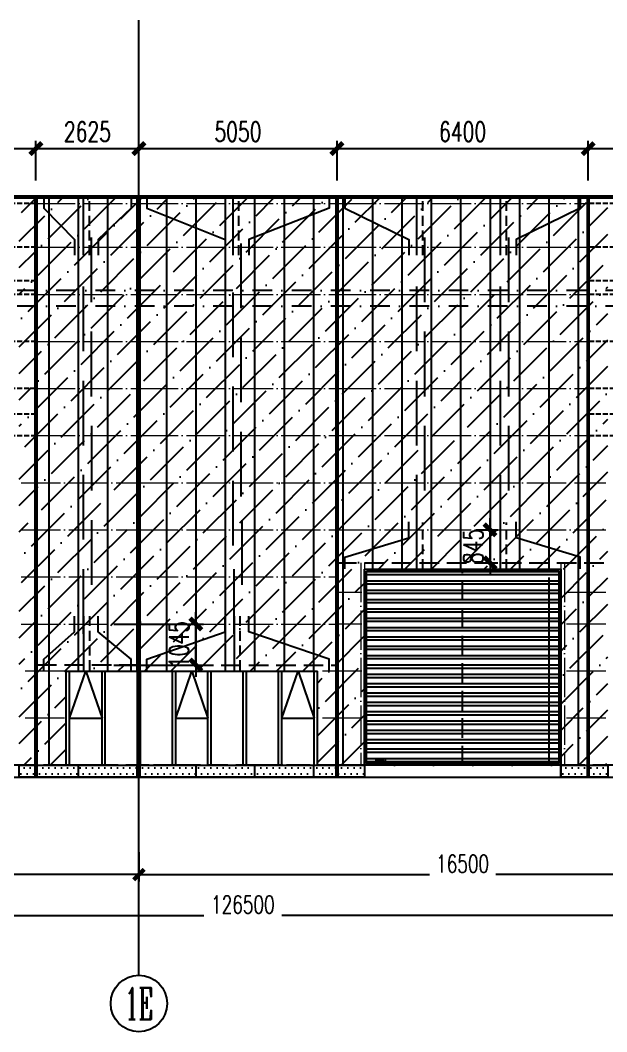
# Model space of a CAD drawing. Extents: x -2072575 to 87763, y -155913 to 742026.
# Drawn here: x -1828023 to -1813073, y 501003 to 526778 of the extents above; entities that cross this region are included whole.
import ezdxf
from ezdxf.enums import TextEntityAlignment as Align

# ---------------------------------------------------------------- set-up
doc = ezdxf.new("R2010")
doc.units = 0
doc.header["$LTSCALE"] = 1000
for name, pattern in [('20剖面图$0$DASH', [0.35, 0.25, -0.1]), ('__DASH', [0.35, 0.25, -0.1]), ('CENTER', [2, 1.25, -0.25, 0.25, -0.25]), ('DASHDOT', [1, 0.5, -0.25, 0, -0.25]), ('DASHED', [0.75, 0.5, -0.25]), ('DOT', [0.25, 0, -0.25]), ('DOTE', [2.42, 2, -0.2, 0.02, -0.2]), ('HIDDEN2', [0.1875, 0.125, -0.0625])]:
    doc.linetypes.add(name, pattern=pattern)
doc.layers.get('Defpoints').update_dxf_attribs({"color": 210})
for name, color, linetype in [('!ZN1-填充-8', 8, 'Continuous'), ('!ZN3-玻璃幕墙-4', 4, 'Continuous'), ('!ZN5-铝材断面-6', 6, 'Continuous'), ('12圆钢+30钢套管撑杆', 3, 'Continuous'), ('12圆钢斜拉条', 30, 'Continuous'), ('12圆钢直拉条', 22, 'Continuous'), ('250×150×4.5×8 H型钢', 3, 'HIDDEN2'), ('3符号', 3, 'Continuous'), ('3铝板幕墙', 3, 'Continuous'), ('4玻璃幕墙', 4, 'Continuous'), ('60x60x5钢方管', 6, '20剖面图$0$DASH'), ('A-AXIS-DOTE', 14, 'DOTE'), ('A-AXIS-DP', 126, 'Continuous'), ('A-HATCH-2', 251, 'Continuous'), ('A-LIN-V', 9, 'Continuous'), ('A-门窗表显示尺寸', 160, 'Continuous'), ('AS-WALL', 40, 'Continuous'), ('DIM', 173, 'Continuous'), ('DOT', 8, 'DOT'), ('DOTE', 1, 'CENTER'), ('压型钢板', 23, 'Continuous')]:
    doc.layers.add(name, color=color, linetype=linetype)
for name, color, linetype, lineweight in [('A-WALL-HATCH', 8, 'Continuous', 13), ('冷弯薄壁C型钢 250x75x20x3.0', 51, 'DOTE', 0), ('梁', 4, 'Continuous', 18)]:
    doc.layers.add(name, color=color, linetype=linetype, lineweight=lineweight)
doc.styles.add('_TCH_AXIS', font='COMPLEX', dxfattribs={"bigfont": 'GBCBIG'})
doc.styles.add('A-STANDARD', font='SIMPLEX', dxfattribs={"bigfont": 'GBCBIG'})
doc.styles.add('DHTEXT-1', font='romans.shx', dxfattribs={"width": 0.7, "bigfont": 'chinese.shx'})
doc.dimstyles.new('ZN180', dxfattribs={"dimscale": 180, "dimtxt": 2.5, "dimasz": 1.5, "dimexe": 1, "dimexo": 2, "dimgap": 0.9, "dimtad": 1, "dimdec": 0, "dimdsep": 46, "dimtxsty": 'DHTEXT-1', "dimblk": 'ARCHTICK', "dimcen": 2.5, "dimclrd": 173, "dimclre": 173, "dimclrt": 7, "dimazin": 2, "dimtfac": 1, "dimtdec": 0, "dimtix": 1, "dimtmove": 2, "dimatfit": 3, "dimfxl": 0, "dimarcsym": 0})
doc.dimstyles.new('ZN200', dxfattribs={"dimscale": 200, "dimtxt": 2.5, "dimasz": 1.5, "dimexe": 1, "dimexo": 2, "dimgap": 0.9, "dimtad": 1, "dimdec": 0, "dimdsep": 46, "dimtxsty": 'DHTEXT-1', "dimblk": 'ARCHTICK', "dimcen": 2.5, "dimclrd": 173, "dimclre": 173, "dimclrt": 7, "dimazin": 2, "dimtfac": 1, "dimtdec": 0, "dimtix": 1, "dimtmove": 2, "dimatfit": 3, "dimfxl": 0, "dimtolj": 1, "dimtzin": 0, "dimarcsym": 0})
pattern_1 = [(0, (1884997.87, -507792.86), (79.375, 158.75), [0, -158.75])]

# ---------------------------------------------------------------- blocks, each defined once
blk = doc.blocks.new('_ArchTick')
at = {"color": 0, "linetype": 'ByBlock', "const_width": 0.4}
blk.add_lwpolyline([(-0.5, -0.5), (0.5, 0.5)], dxfattribs=at)
blk = doc.blocks.new('*D84')
at = {"layer": 'Defpoints', "color": 0, "ltscale": 1800, "transparency": 16777216}
for p in [(-600, -1855), (125900, -1855), (125900, -3824)]:
    blk.add_point(p, dxfattribs=at)
at = {"layer": 'DIM', "color": 173, "linetype": 'ByBlock', "lineweight": -2, "ltscale": 1800, "transparency": 16777216}
for p, q in [((-600, -2215), (-600, -4004)), ((125900, -2215), (125900, -4004)), ((-600, -3824), (61655, -3824)), ((125900, -3824), (63644, -3824))]:
    blk.add_line(p, q, dxfattribs=at)
at = {"layer": 'DIM', "color": 173, "lineweight": -2, "ltscale": 1800, "transparency": 16777216, "xscale": 270, "yscale": 270, "zscale": 270, "rotation": 180}
blk.add_blockref('_ArchTick', (-600, -3824), dxfattribs=at)
at = {"layer": 'DIM', "color": 173, "lineweight": -2, "ltscale": 1800, "transparency": 16777216, "xscale": 270, "yscale": 270, "zscale": 270}
blk.add_blockref('_ArchTick', (125900, -3824), dxfattribs=at)
at = {"layer": 'DIM', "color": 7, "ltscale": 1800, "transparency": 16777216, "insert": (62650, -3549), "char_height": 450, "attachment_point": 5, "style": 'DHTEXT-1'}
blk.add_mtext('126500', dxfattribs=at)
blk = doc.blocks.new('*D89')
at = {"layer": 'Defpoints', "color": 0, "ltscale": 1800, "transparency": 16777216}
for p in [(43500, -1855), (60000, -1855), (60000, -2784)]:
    blk.add_point(p, dxfattribs=at)
at = {"layer": 'DIM', "color": 173, "linetype": 'ByBlock', "lineweight": -2, "ltscale": 1800, "transparency": 16777216}
for p, q in [((43500, -2215), (43500, -2964)), ((60000, -2215), (60000, -2964)), ((43500, -2784), (50906, -2784)), ((60000, -2784), (52595, -2784))]:
    blk.add_line(p, q, dxfattribs=at)
at = {"layer": 'DIM', "color": 173, "lineweight": -2, "ltscale": 1800, "transparency": 16777216, "xscale": 270, "yscale": 270, "zscale": 270, "rotation": 180}
blk.add_blockref('_ArchTick', (43500, -2784), dxfattribs=at)
at = {"layer": 'DIM', "color": 173, "lineweight": -2, "ltscale": 1800, "transparency": 16777216, "xscale": 270, "yscale": 270, "zscale": 270}
blk.add_blockref('_ArchTick', (60000, -2784), dxfattribs=at)
at = {"layer": 'DIM', "color": 7, "ltscale": 1800, "transparency": 16777216, "insert": (51750, -2509), "char_height": 450, "attachment_point": 5, "style": 'DHTEXT-1'}
blk.add_mtext('16500', dxfattribs=at)
blk = doc.blocks.new('*D90')
at = {"layer": 'Defpoints', "color": 0, "ltscale": 1800, "transparency": 16777216}
for p in [(60000, -1855), (76500, -1855), (76500, -2784)]:
    blk.add_point(p, dxfattribs=at)
at = {"layer": 'DIM', "color": 173, "linetype": 'ByBlock', "lineweight": -2, "ltscale": 1800, "transparency": 16777216}
for p, q in [((60000, -2215), (60000, -2964)), ((76500, -2215), (76500, -2964)), ((60000, -2784), (67406, -2784)), ((76500, -2784), (69095, -2784))]:
    blk.add_line(p, q, dxfattribs=at)
at = {"layer": 'DIM', "color": 173, "lineweight": -2, "ltscale": 1800, "transparency": 16777216, "xscale": 270, "yscale": 270, "zscale": 270, "rotation": 180}
blk.add_blockref('_ArchTick', (60000, -2784), dxfattribs=at)
at = {"layer": 'DIM', "color": 173, "lineweight": -2, "ltscale": 1800, "transparency": 16777216, "xscale": 270, "yscale": 270, "zscale": 270}
blk.add_blockref('_ArchTick', (76500, -2784), dxfattribs=at)
at = {"layer": 'DIM', "color": 7, "ltscale": 1800, "transparency": 16777216, "insert": (68250, -2509), "char_height": 450, "attachment_point": 5, "style": 'DHTEXT-1'}
blk.add_mtext('16500', dxfattribs=at)
blk = doc.blocks.new('卓越-轴号')
blk.add_circle((0, 0), 4)
at = {"color": 0, "style": '_TCH_AXIS', "width": 1.041667, "flags": 8}
blk.add_attdef('A', text='', height=4.48, dxfattribs=at).set_placement((-2, -2.24), (2, -2.24), align=Align.FIT)
blk = doc.blocks.new('20250915090950')
at = {"layer": '!ZN1-填充-8'}
h = blk.add_hatch(dxfattribs=at)
h.set_pattern_fill('ANSI36', color=252, scale=300, style=0)
h.set_pattern_definition([(45, (1875021.75, -503214.68), (252.5697, 926.08891), [1190.625, -238.125, 0, -238.125])])
h.paths.add_polyline_path([(56950, 0), (60450, 0), (64550, 0), (58150, 0), (58150, 2400), (64550, 2400), (64550, 0), (65750, 0), (65750, 5000), (70750, 5000), (70750, 0), (71950, 0), (71950, 14450), (56950, 14450)])
h = blk.add_hatch(dxfattribs=at)
h.set_pattern_fill('DOTS', color=252, scale=100, style=0)
h.set_pattern_definition(pattern_1)
h.paths.add_polyline_path([(56950, 0), (65750, 0), (65750, -300), (56950, -300)])
h = blk.add_hatch(dxfattribs=at)
h.set_pattern_fill('DOTS', color=252, scale=100, style=0)
h.set_pattern_definition(pattern_1)
h.paths.add_polyline_path([(70750, 0), (71950, 0), (71950, -300), (70750, -300)])
at = {"layer": 'A-HATCH-2'}
h = blk.add_hatch(dxfattribs=at)
h.set_pattern_fill('ANSI32', color=256, scale=50, angle=45)
h.set_pattern_definition([(180, (1709230.16, -517237.45), (-1e-14, -238.125), []), (180, (1709150.8, -517158.08), (-1e-14, -238.125), [])])
h.paths.add_polyline_path([(65800, 4950), (70700, 4950), (70700, 50), (65800, 50)])
at = {"layer": '!ZN3-玻璃幕墙-4', "color": 252, "ltscale": 10}
for points in [[(58230, 1200), (58645, 2400), (59060, 1200)], [(60940, 1200), (61350, 2400), (61760, 1200)], [(63640, 1200), (64055, 2400), (64470, 1200)]]:
    blk.add_lwpolyline(points, dxfattribs=at)
at = {"layer": '3铝板幕墙', "color": 252, "ltscale": 2000}
for p, q in [((58450, 0), (58450, -300)), ((59950, 0), (59950, -300)), ((61450, 0), (61450, -300)), ((62950, 0), (62950, -300)), ((64450, 0), (64450, -300))]:
    blk.add_line(p, q, dxfattribs=at)
for points in [[(56950, 0), (65750, 0), (65750, -300), (56950, -300)], [(70750, 0), (71950, 0), (71950, -300), (70750, -300)]]:
    blk.add_lwpolyline(points, close=True, dxfattribs=at)
at = {"layer": '4玻璃幕墙', "color": 252, "ltscale": 1.5}
for p, q in [((58150, 0), (58150, 2400)), ((58150, 2400), (64550, 2400)), ((58230, 0), (58230, 2400)), ((59060, 0), (59060, 2400)), ((59140, 0), (59140, 2400)), ((59960, 0), (59960, 2400)), ((60040, 0), (60040, 2400)), ((60860, 0), (60860, 2400)), ((60940, 0), (60940, 2400)), ((61760, 0), (61760, 2400)), ((61840, 0), (61840, 2400)), ((62660, 0), (62660, 2400)), ((62740, 0), (62740, 2400)), ((63560, 0), (63560, 2400)), ((63640, 0), (63640, 2400)), ((64470, 0), (64470, 2400)), ((64550, 0), (64550, 2400)), ((58230, 1200), (59060, 1200)), ((60940, 1200), (61760, 1200)), ((63640, 1200), (64470, 1200)), ((58150, 0), (64550, 0))]:
    blk.add_line(p, q, dxfattribs=at)
at = {"layer": 'A-AXIS-DOTE', "linetype": '__DASH', "ltscale": 2}
blk.add_line((68250, 0), (68250, 5000), dxfattribs=at)
at = {"layer": 'A-LIN-V', "color": 252}
for p, q in [((109900, 14500), (-600, 14500)), ((110000, 14450), (-600, 14450)), ((65750, 0), (65750, -300)), ((70750, 0), (70750, -300))]:
    blk.add_line(p, q, dxfattribs=at)
blk.add_lwpolyline([(65750, 5000), (70750, 5000), (70750, 0), (65750, 0)], close=True, dxfattribs=at)
at = {"layer": 'A-WALL-HATCH'}
blk.add_line((64550, 0), (57470, 0), dxfattribs=at)
at = {"layer": 'A-门窗表显示尺寸', "color": 252}
blk.add_lwpolyline([(65800, 4950), (70700, 4950), (70700, 50), (65800, 50)], close=True, dxfattribs=at)
at = {"layer": '压型钢板', "color": 252, "ltscale": 10}
for p, q in [((57700, 14500), (57700, 0)), ((58450, 14500), (58450, 2400)), ((59200, 14500), (59200, 2400)), ((59950, 14500), (59950, 2400)), ((60700, 14500), (60700, 2400)), ((61450, 14500), (61450, 2400)), ((62200, 14500), (62200, 2400)), ((62950, 14500), (62950, 2400)), ((63700, 14500), (63700, 2400)), ((64450, 14500), (64450, 2400)), ((65200, 14500), (65200, 0)), ((65950, 14500), (65950, 5000)), ((66700, 14500), (66700, 5000)), ((67450, 14500), (67450, 5000)), ((68200, 14500), (68200, 5000)), ((68950, 14500), (68950, 5000)), ((69700, 14500), (69700, 5000)), ((70450, 14500), (70450, 5000)), ((71200, 14500), (71200, 0)), ((70450, 4783), (70450, 0))]:
    blk.add_line(p, q, dxfattribs=at)
at = {"layer": 'A-门窗表显示尺寸', "color": 252, "style": 'A-STANDARD', "width": 0.705882}
blk.add_text('JLM5050', height=59.5, dxfattribs=at).set_placement((66000, 80))
blk = doc.blocks.new('A$C79cc59f2')
at = {"layer": '3铝板幕墙', "ltscale": 1000}
blk.add_blockref('20250915090950', (0, 0), dxfattribs=at)
blk = doc.blocks.new('*D3409')
at = {"layer": 'Defpoints', "color": 0, "ltscale": 10, "transparency": 16777216}
for p in [(-1811123, 523507), (-1813548, 522293), (-1811123, 522293)]:
    blk.add_point(p, dxfattribs=at)
at = {"layer": 'DIM', "color": 173, "linetype": 'ByBlock', "lineweight": -2, "ltscale": 10, "transparency": 16777216}
for p, q in [((-1813548, 522693), (-1813548, 523707)), ((-1813548, 523507), (-1811123, 523507)), ((-1811123, 522693), (-1811123, 523707))]:
    blk.add_line(p, q, dxfattribs=at)
at = {"layer": 'DIM', "color": 173, "lineweight": -2, "ltscale": 10, "transparency": 16777216, "xscale": 300, "yscale": 300, "zscale": 300, "rotation": 180}
blk.add_blockref('_ArchTick', (-1813548, 523507), dxfattribs=at)
at = {"layer": 'DIM', "color": 173, "lineweight": -2, "ltscale": 10, "transparency": 16777216, "xscale": 300, "yscale": 300, "zscale": 300}
blk.add_blockref('_ArchTick', (-1811123, 523507), dxfattribs=at)
at = {"layer": 'DIM', "color": 7, "ltscale": 10, "transparency": 16777216, "insert": (-1812335, 523937), "char_height": 500, "attachment_point": 5, "style": 'DHTEXT-1'}
blk.add_mtext('\\A1;2425', dxfattribs=at)
blk = doc.blocks.new('*D3410')
at = {"layer": 'Defpoints', "color": 0, "ltscale": 10, "transparency": 16777216}
for p in [(-1813548, 523507), (-1819948, 522293), (-1813548, 522293)]:
    blk.add_point(p, dxfattribs=at)
at = {"layer": 'DIM', "color": 173, "linetype": 'ByBlock', "lineweight": -2, "ltscale": 10, "transparency": 16777216}
for p, q in [((-1819948, 522693), (-1819948, 523707)), ((-1819948, 523507), (-1813548, 523507)), ((-1813548, 522693), (-1813548, 523707))]:
    blk.add_line(p, q, dxfattribs=at)
at = {"layer": 'DIM', "color": 173, "lineweight": -2, "ltscale": 10, "transparency": 16777216, "xscale": 300, "yscale": 300, "zscale": 300, "rotation": 180}
blk.add_blockref('_ArchTick', (-1819948, 523507), dxfattribs=at)
at = {"layer": 'DIM', "color": 173, "lineweight": -2, "ltscale": 10, "transparency": 16777216, "xscale": 300, "yscale": 300, "zscale": 300}
blk.add_blockref('_ArchTick', (-1813548, 523507), dxfattribs=at)
at = {"layer": 'DIM', "color": 7, "ltscale": 10, "transparency": 16777216, "insert": (-1816748, 523937), "char_height": 500, "attachment_point": 5, "style": 'DHTEXT-1'}
blk.add_mtext('\\A1;6400', dxfattribs=at)
blk = doc.blocks.new('*D3411')
at = {"layer": 'Defpoints', "color": 0, "ltscale": 10, "transparency": 16777216}
for p in [(-1819948, 523507), (-1824998, 522293), (-1819948, 522293)]:
    blk.add_point(p, dxfattribs=at)
at = {"layer": 'DIM', "color": 173, "linetype": 'ByBlock', "lineweight": -2, "ltscale": 10, "transparency": 16777216}
for p, q in [((-1824998, 522693), (-1824998, 523707)), ((-1824998, 523507), (-1819948, 523507)), ((-1819948, 522693), (-1819948, 523707))]:
    blk.add_line(p, q, dxfattribs=at)
at = {"layer": 'DIM', "color": 173, "lineweight": -2, "ltscale": 10, "transparency": 16777216, "xscale": 300, "yscale": 300, "zscale": 300, "rotation": 180}
blk.add_blockref('_ArchTick', (-1824998, 523507), dxfattribs=at)
at = {"layer": 'DIM', "color": 173, "lineweight": -2, "ltscale": 10, "transparency": 16777216, "xscale": 300, "yscale": 300, "zscale": 300}
blk.add_blockref('_ArchTick', (-1819948, 523507), dxfattribs=at)
at = {"layer": 'DIM', "color": 7, "ltscale": 10, "transparency": 16777216, "insert": (-1822473, 523937), "char_height": 500, "attachment_point": 5, "style": 'DHTEXT-1'}
blk.add_mtext('\\A1;5050', dxfattribs=at)
blk = doc.blocks.new('*D3412')
at = {"layer": 'Defpoints', "color": 0, "ltscale": 10, "transparency": 16777216}
for p in [(-1824998, 523507), (-1827623, 522293), (-1824998, 522293)]:
    blk.add_point(p, dxfattribs=at)
at = {"layer": 'DIM', "color": 173, "linetype": 'ByBlock', "lineweight": -2, "ltscale": 10, "transparency": 16777216}
for p, q in [((-1827623, 522693), (-1827623, 523707)), ((-1827623, 523507), (-1824998, 523507)), ((-1824998, 522693), (-1824998, 523707))]:
    blk.add_line(p, q, dxfattribs=at)
at = {"layer": 'DIM', "color": 173, "lineweight": -2, "ltscale": 10, "transparency": 16777216, "xscale": 300, "yscale": 300, "zscale": 300, "rotation": 180}
blk.add_blockref('_ArchTick', (-1827623, 523507), dxfattribs=at)
at = {"layer": 'DIM', "color": 173, "lineweight": -2, "ltscale": 10, "transparency": 16777216, "xscale": 300, "yscale": 300, "zscale": 300}
blk.add_blockref('_ArchTick', (-1824998, 523507), dxfattribs=at)
at = {"layer": 'DIM', "color": 7, "ltscale": 10, "transparency": 16777216, "insert": (-1826310, 523937), "char_height": 500, "attachment_point": 5, "style": 'DHTEXT-1'}
blk.add_mtext('\\A1;2625', dxfattribs=at)
blk = doc.blocks.new('*D3413')
at = {"layer": 'Defpoints', "color": 0, "ltscale": 10, "transparency": 16777216}
for p in [(-1827623, 523507), (-1830048, 522293), (-1827623, 522293)]:
    blk.add_point(p, dxfattribs=at)
at = {"layer": 'DIM', "color": 173, "linetype": 'ByBlock', "lineweight": -2, "ltscale": 10, "transparency": 16777216}
for p, q in [((-1830048, 522693), (-1830048, 523707)), ((-1830048, 523507), (-1827623, 523507)), ((-1827623, 522693), (-1827623, 523707))]:
    blk.add_line(p, q, dxfattribs=at)
at = {"layer": 'DIM', "color": 173, "lineweight": -2, "ltscale": 10, "transparency": 16777216, "xscale": 300, "yscale": 300, "zscale": 300, "rotation": 180}
blk.add_blockref('_ArchTick', (-1830048, 523507), dxfattribs=at)
at = {"layer": 'DIM', "color": 173, "lineweight": -2, "ltscale": 10, "transparency": 16777216, "xscale": 300, "yscale": 300, "zscale": 300}
blk.add_blockref('_ArchTick', (-1827623, 523507), dxfattribs=at)
at = {"layer": 'DIM', "color": 7, "ltscale": 10, "transparency": 16777216, "insert": (-1828835, 523937), "char_height": 500, "attachment_point": 5, "style": 'DHTEXT-1'}
blk.add_mtext('\\A1;2425', dxfattribs=at)
blk = doc.blocks.new('*D3443')
at = {"layer": 'Defpoints', "color": 0, "ltscale": 10, "transparency": 16777216}
for p in [(-1826036, 511393), (-1823548, 511393), (-1826036, 510348)]:
    blk.add_point(p, dxfattribs=at)
at = {"layer": 'DIM', "color": 173, "linetype": 'ByBlock', "lineweight": -2, "ltscale": 10, "transparency": 16777216}
for p, q in [((-1823548, 511393), (-1823548, 511693)), ((-1825636, 511393), (-1823348, 511393)), ((-1823548, 510348), (-1823548, 511393)), ((-1825636, 510348), (-1823348, 510348)), ((-1823548, 510348), (-1823548, 510048))]:
    blk.add_line(p, q, dxfattribs=at)
at = {"layer": 'DIM', "color": 173, "lineweight": -2, "ltscale": 10, "transparency": 16777216, "xscale": 300, "yscale": 300, "zscale": 300}
for p, rotation in [((-1823548, 511393), 270), ((-1823548, 510348), 90)]:
    blk.add_blockref('_ArchTick', p, dxfattribs=dict(at, rotation=rotation))
at = {"layer": 'DIM', "color": 7, "ltscale": 10, "transparency": 16777216, "insert": (-1823978, 510870), "char_height": 500, "attachment_point": 5, "rotation": 90, "style": 'DHTEXT-1'}
blk.add_mtext('\\A1;1045', dxfattribs=at)
blk = doc.blocks.new('*D3444')
at = {"layer": 'Defpoints', "color": 0, "ltscale": 10, "transparency": 16777216}
for p in [(-1816798, 513793), (-1816048, 513793), (-1816798, 512948)]:
    blk.add_point(p, dxfattribs=at)
at = {"layer": 'DIM', "color": 173, "linetype": 'ByBlock', "lineweight": -2, "ltscale": 10, "transparency": 16777216}
for p, q in [((-1816048, 513793), (-1816048, 514093)), ((-1816398, 513793), (-1815848, 513793)), ((-1816048, 512948), (-1816048, 513793)), ((-1816398, 512948), (-1815848, 512948)), ((-1816048, 512948), (-1816048, 512648))]:
    blk.add_line(p, q, dxfattribs=at)
at = {"layer": 'DIM', "color": 173, "lineweight": -2, "ltscale": 10, "transparency": 16777216, "xscale": 300, "yscale": 300, "zscale": 300}
for p, rotation in [((-1816048, 513793), 270), ((-1816048, 512948), 90)]:
    blk.add_blockref('_ArchTick', p, dxfattribs=dict(at, rotation=rotation))
at = {"layer": 'DIM', "color": 7, "ltscale": 10, "transparency": 16777216, "insert": (-1816478, 513370), "char_height": 500, "attachment_point": 5, "rotation": 90, "style": 'DHTEXT-1'}
blk.add_mtext('\\A1;845', dxfattribs=at)
blk = doc.blocks.new('20250821111708')
at = {"layer": 'DOT', "linetype": 'DASHDOT'}
for p, q in [((111400.4, 14500), (-7557.7, 14500)), ((111400.4, 12100), (-7557.7, 12100)), ((111400.4, 11700), (-7557.7, 11700)), ((132268.5, 0), (-7557.7, 0))]:
    blk.add_line(p, q, dxfattribs=at)
at = {"layer": 'DOTE', "ltscale": 180}
blk.add_line((60000, -5350), (60000, 18985.3), dxfattribs=at)
at = {"layer": '3符号', "color": 7}
ref = blk.add_blockref('卓越-轴号', (60001.1, -6070), dxfattribs=dict(at, xscale=180, yscale=180, zscale=180))
ref.add_attrib('A', '1E', dxfattribs={"layer": '0', "color": 0, "height": 806.4, "style": '_TCH_AXIS', "width": 0.604839}).set_placement((59641.1, -6473.2), (60361.1, -6473.2), align=Align.FIT)
at = {"layer": 'DIM', "ltscale": 1800}
for base, p1, p2, picture, middle in [((125900, -3824.1), (-600, -1854.7), (125900, -1854.7), '*D84', (62650, -3549.1)), ((60000, -2784.1), (43500, -1854.7), (60000, -1854.7), '*D89', (51750, -2509.1)), ((76500, -2784.1), (60000, -1854.7), (76500, -1854.7), '*D90', (68250, -2509.1))]:
    dim = blk.add_linear_dim(base=base, p1=p1, p2=p2, angle=0, dimstyle='ZN180', dxfattribs=at)
    dim.commit()
    dim.dimension.update_dxf_attribs({"geometry": picture, "text_midpoint": middle, "dimtype": 129})

msp = doc.modelspace()

# ---------------------------------------------------------------- block references
at = {"layer": '!ZN5-铝材断面-6', "ltscale": 1000}
msp.add_blockref('A$C79cc59f2', (-1884997.9, 507792.9), dxfattribs=at)

# ---------------------------------------------------------------- next in the draw order: linework, layer by layer
at = {"layer": '12圆钢+30钢套管撑杆', "color": 3}
for p, q in [((-1826410.7, 520792.9), (-1826410.7, 522292.9)), ((-1822597.9, 520792.9), (-1822597.9, 522292.9)), ((-1817914.5, 520792.9), (-1817914.5, 522292.9)), ((-1815781.2, 520792.9), (-1815781.2, 522292.9)), ((-1817914.5, 512797.9), (-1817914.5, 513980.4)), ((-1815781.2, 512797.9), (-1815781.2, 513980.4)), ((-1826410.7, 511592.9), (-1826410.7, 510192.9)), ((-1822572.9, 511592.9), (-1822572.9, 510192.9))]:
    msp.add_line(p, q, dxfattribs=at)
at = {"layer": '12圆钢+30钢套管撑杆', "color": 3, "linetype": 'DASHED', "ltscale": 0.5}
for p, q in [((-1826260.7, 520792.9), (-1826260.7, 522292.9)), ((-1822447.9, 520792.9), (-1822447.9, 522292.9)), ((-1817764.5, 520792.9), (-1817764.5, 522292.9)), ((-1815631.2, 520792.9), (-1815631.2, 522292.9)), ((-1817764.5, 512797.9), (-1817764.5, 513980.4)), ((-1815631.2, 512797.9), (-1815631.2, 513980.4)), ((-1826260.7, 511592.9), (-1826260.7, 510192.9)), ((-1822422.9, 511592.9), (-1822422.9, 510192.9))]:
    msp.add_line(p, q, dxfattribs=at)
at = {"layer": '12圆钢斜拉条', "ltscale": 1000}
for points in [[(-1827422.9, 522292.9), (-1827422.9, 521992.9), (-1826635.7, 521192.9), (-1826635.7, 520792.9)], [(-1825198.4, 522292.9), (-1825198.4, 521992.9), (-1826035.7, 521192.9), (-1826035.7, 520792.9)], [(-1824797.9, 522292.9), (-1824797.9, 521992.9), (-1822797.9, 521192.9), (-1822797.9, 520792.9)], [(-1820147.9, 522292.9), (-1820147.9, 521992.9), (-1822197.9, 521192.9), (-1822197.9, 520792.9)], [(-1819747.9, 522292.9), (-1819747.9, 521992.9), (-1818114.4, 521192.9), (-1818114.4, 520792.9)], [(-1813747.9, 522292.9), (-1813747.9, 521992.9), (-1815381.4, 521192.9), (-1815381.4, 520792.9)], [(-1819747.9, 512797.9), (-1819747.9, 513097.9), (-1818114.4, 513592.9), (-1818114.4, 513992.9)], [(-1813747.9, 512797.9), (-1813747.9, 513097.9), (-1815381.4, 513592.9), (-1815381.4, 513992.9)], [(-1827422.9, 510197.9), (-1827422.9, 510497.9), (-1826635.7, 511192.9), (-1826635.7, 511592.9)], [(-1825198.4, 510197.9), (-1825198.4, 510497.9), (-1826035.7, 511192.9), (-1826035.7, 511592.9)], [(-1824797.9, 510197.9), (-1824797.9, 510497.9), (-1822797.9, 511192.9), (-1822797.9, 511592.9)], [(-1820147.9, 510197.9), (-1820147.9, 510497.9), (-1822197.9, 511192.9), (-1822197.9, 511592.9)]]:
    msp.add_lwpolyline(points, dxfattribs=at)
at = {"layer": '12圆钢直拉条', "ltscale": 1000}
for p, q in [((-1826210.7, 521242.9), (-1826210.7, 519592.9)), ((-1817714.5, 521242.9), (-1817714.5, 519592.9)), ((-1815581.2, 521242.9), (-1815581.2, 519592.9)), ((-1822397.9, 521092.9), (-1822397.9, 519442.9)), ((-1826410.7, 518342.9), (-1826410.7, 519992.9)), ((-1817914.5, 518342.9), (-1817914.5, 519992.9)), ((-1815781.2, 518342.9), (-1815781.2, 519992.9)), ((-1822597.9, 518192.9), (-1822597.9, 519842.9)), ((-1826210.7, 518842.9), (-1826210.7, 517192.9)), ((-1822397.9, 518692.9), (-1822397.9, 517042.9)), ((-1817714.5, 518842.9), (-1817714.5, 517192.9)), ((-1815581.2, 518842.9), (-1815581.2, 517192.9)), ((-1826410.7, 515942.9), (-1826410.7, 517592.9)), ((-1817914.5, 515942.9), (-1817914.5, 517592.9)), ((-1815781.2, 515942.9), (-1815781.2, 517592.9)), ((-1822597.9, 515792.9), (-1822597.9, 517442.9)), ((-1826210.4, 516442.9), (-1826210.4, 514792.9)), ((-1822397.9, 516292.9), (-1822397.9, 514642.9)), ((-1817714.5, 516442.9), (-1817714.5, 514792.9)), ((-1815581.2, 516442.9), (-1815581.2, 514792.9)), ((-1826410.4, 513542.9), (-1826410.4, 515192.9)), ((-1822597.9, 513392.9), (-1822597.9, 515042.9)), ((-1817914.5, 513542.9), (-1817914.5, 515192.9)), ((-1815781.2, 513542.9), (-1815781.2, 515192.9)), ((-1826210.4, 514042.9), (-1826210.4, 512392.9)), ((-1822372.9, 514042.9), (-1822372.9, 512392.9)), ((-1826410.4, 511142.9), (-1826410.4, 512792.9)), ((-1822572.9, 511142.9), (-1822572.9, 512792.9))]:
    msp.add_line(p, q, dxfattribs=at)
at = {"layer": '250×150×4.5×8 H型钢', "linetype": '20剖面图$0$DASH', "ltscale": 2}
for p, q in [((-1819947.9, 512947.9), (-1813097.9, 512947.9)), ((-1824997.9, 510347.9), (-1827622.9, 510347.9)), ((-1824997.9, 510347.9), (-1819947.9, 510347.9))]:
    msp.add_line(p, q, dxfattribs=at)
at = {"layer": '60x60x5钢方管', "ltscale": 0.5}
for p, q in [((-1827622.8, 522110), (-1830047.9, 522110)), ((-1811122.8, 522110), (-1813547.9, 522110)), ((-1827622.8, 520992.9), (-1830047.9, 520992.9)), ((-1811122.8, 520992.9), (-1813547.9, 520992.9)), ((-1827622.8, 520133.8), (-1830047.9, 520133.8)), ((-1811122.8, 520133.8), (-1813547.9, 520133.8)), ((-1827622.8, 519787.2), (-1830047.9, 519787.2)), ((-1811122.8, 519787.2), (-1813547.9, 519787.2)), ((-1827622.8, 518592.9), (-1830047.9, 518592.9)), ((-1811122.8, 518592.9), (-1813547.9, 518592.9)), ((-1827622.8, 517392.9), (-1830047.9, 517392.9)), ((-1811122.8, 517392.9), (-1813547.9, 517392.9)), ((-1827622.8, 516737.9), (-1830047.9, 516737.9)), ((-1811122.8, 516737.9), (-1813547.9, 516737.9)), ((-1827622.8, 516187.2, 0), (-1830047.9, 516187.2, 0)), ((-1811122.8, 516187.2, 0), (-1813547.9, 516187.2, 0))]:
    msp.add_line(p, q, dxfattribs=at)
at = {"layer": 'A-AXIS-DOTE', "linetype": '__DASH', "ltscale": 2}
msp.add_line((-1752729.4, 507792.9), (-1892555.5, 507792.9), dxfattribs=at)
at = {"layer": 'A-WALL-HATCH'}
msp.add_line((-1820447.9, 507792.9), (-1827527.5, 507792.9), dxfattribs=at)
at = {"layer": 'AS-WALL'}
msp.add_line((-1892555.5, 507492.9), (-1752729.4, 507492.9), dxfattribs=at)
at = {"layer": '冷弯薄壁C型钢 250x75x20x3.0', "ltscale": 0.5}
for p, q in [((-1827622.9, 522105.4), (-1824998.4, 522105.4)), ((-1824997.9, 522105.4), (-1819947.9, 522105.4)), ((-1819947.9, 522105.4), (-1813547.9, 522105.4)), ((-1827622.9, 520992.9), (-1824998.4, 520992.9)), ((-1824997.9, 520992.9), (-1819947.9, 520992.9)), ((-1819947.9, 520992.9), (-1813547.9, 520992.9)), ((-1827622.9, 519792.9), (-1824998.4, 519792.9)), ((-1824997.9, 519792.9), (-1819947.9, 519792.9)), ((-1819947.9, 519792.9), (-1813547.9, 519792.9)), ((-1827622.9, 518592.9), (-1824998.4, 518592.9)), ((-1824997.9, 518592.9), (-1819947.9, 518592.9)), ((-1819947.9, 518592.9), (-1813547.9, 518592.9)), ((-1827622.9, 517392.9), (-1824998.4, 517392.9)), ((-1824997.9, 517392.9), (-1819947.9, 517392.9)), ((-1819947.9, 517392.9), (-1813547.9, 517392.9)), ((-1827622.9, 516192.9), (-1824997.9, 516192.9)), ((-1824997.9, 516192.9), (-1819947.9, 516192.9)), ((-1819947.9, 516192.9), (-1813547.9, 516192.9)), ((-1827997.9, 514992.9), (-1824997.9, 514992.9)), ((-1824997.9, 514992.9), (-1819947.9, 514992.9)), ((-1819947.9, 514992.9), (-1813097.9, 514992.9)), ((-1827997.9, 513792.9), (-1824997.9, 513792.9)), ((-1824997.9, 513792.9), (-1819947.9, 513792.9)), ((-1824997.9, 513792.9), (-1819947.9, 513792.9)), ((-1819947.9, 513792.9), (-1813097.9, 513792.9)), ((-1819345.4, 512947.9), (-1819345.4, 507792.9)), ((-1819247.9, 512947.9), (-1819247.9, 507792.9)), ((-1814247.9, 512947.9), (-1814247.9, 507792.9)), ((-1814150.3, 512947.9), (-1814150.3, 507792.9)), ((-1827997.9, 512592.9), (-1824997.9, 512592.9)), ((-1824997.9, 512592.9), (-1819947.9, 512592.9)), ((-1819317.9, 512192.9), (-1819947.9, 512192.9)), ((-1813097.9, 512192.9), (-1814177.9, 512192.9)), ((-1827997.9, 511392.9), (-1824997.9, 511392.9)), ((-1824997.9, 511392.9), (-1819947.9, 511392.9)), ((-1819317.9, 511392.9), (-1819947.9, 511392.9)), ((-1813097.9, 511392.9), (-1814177.9, 511392.9)), ((-1826897.9, 510192.9), (-1827977.9, 510192.9)), ((-1819317.9, 510192.9), (-1820397.8, 510192.9)), ((-1813097.9, 510192.9), (-1814177.9, 510192.9)), ((-1826897.9, 508992.9), (-1827977.9, 508992.9)), ((-1819317.9, 508992.9), (-1820397.8, 508992.9)), ((-1813097.9, 508992.9), (-1814177.9, 508992.9)), ((-1826897.9, 507792.9), (-1827977.9, 507792.9)), ((-1819317.9, 507792.9), (-1820397.8, 507792.9)), ((-1813097.9, 507792.9), (-1814177.9, 507792.9))]:
    msp.add_line(p, q, dxfattribs=at)
at = {"layer": '梁', "color": 1, "ltscale": 10, "const_width": 100}
msp.add_lwpolyline([(-1827622.9, 522292.9), (-1827622.9, 507492.9)], dxfattribs=at)
at = {"layer": '梁', "ltscale": 10, "const_width": 100}
for points in [[(-1824997.9, 522292.9), (-1824997.9, 507492.9)], [(-1819947.9, 522292.9), (-1819947.9, 507492.9)], [(-1813547.9, 522292.9), (-1813547.9, 507492.9)]]:
    msp.add_lwpolyline(points, dxfattribs=at)

# ---------------------------------------------------------------- next in the draw order: block references
at = {"layer": 'A-AXIS-DP', "ltscale": 2800}
msp.add_blockref('20250821111708', (-1884997.9, 507792.9), dxfattribs=at)

# ---------------------------------------------------------------- next in the draw order: dimensions: what is measured, and where the dimension line sits
at = {"layer": 'DIM', "ltscale": 10}
for base, p1, p2, picture, middle in [((-1827622.9, 523507.4), (-1830047.9, 522292.9), (-1827622.9, 522292.9), '*D3413', (-1828835.4, 523937.4)), ((-1824997.9, 523507.4), (-1827622.9, 522292.9), (-1824997.9, 522292.9), '*D3412', (-1826310.4, 523937.4)), ((-1819947.9, 523507.4), (-1824997.9, 522292.9), (-1819947.9, 522292.9), '*D3411', (-1822472.9, 523937.4)), ((-1813547.9, 523507.4), (-1819947.9, 522292.9), (-1813547.9, 522292.9), '*D3410', (-1816747.9, 523937.4)), ((-1811122.9, 523507.4), (-1813547.9, 522292.9), (-1811122.9, 522292.9), '*D3409', (-1812335.4, 523937.4))]:
    dim = msp.add_linear_dim(base=base, p1=p1, p2=p2, dimstyle='ZN200', override={"dimfxl": 2}, dxfattribs=at)
    dim.commit()
    dim.dimension.update_dxf_attribs({"geometry": picture, "text_midpoint": middle})
for base, p1, p2, picture, middle in [((-1816047.9, 513792.9), (-1816797.9, 512947.9), (-1816797.9, 513792.9), '*D3444', (-1816477.9, 513370.4)), ((-1823547.9, 511392.9), (-1826035.6, 510347.9), (-1826035.6, 511392.9), '*D3443', (-1823977.9, 510870.4))]:
    dim = msp.add_linear_dim(base=base, p1=p1, p2=p2, angle=90, dimstyle='ZN200', override={"dimfxl": 2}, dxfattribs=at)
    dim.commit()
    dim.dimension.update_dxf_attribs({"geometry": picture, "text_midpoint": middle})

doc.saveas('drawing.dxf')
